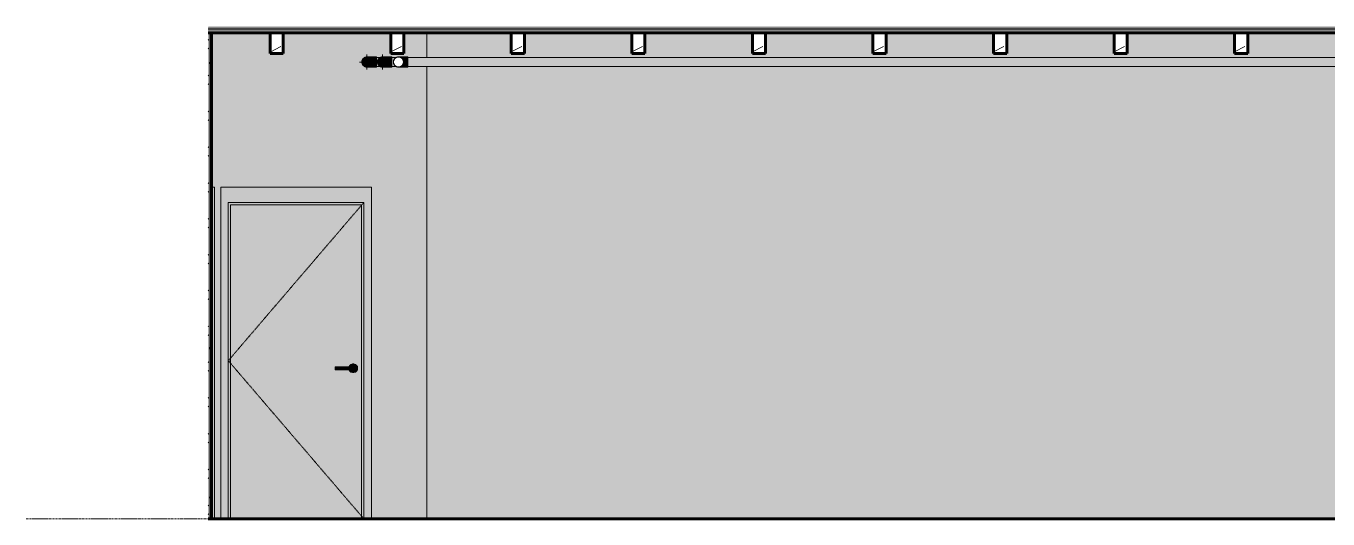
# Model space of a CAD drawing. Header units: inches. Extents: x 2872 to 9394, y -6 to 375.
# Drawn here: x 7889.8 to 8235.4, y 136 to 266.8 of the extents above; entities that cross this region are included whole.
import ezdxf

# ---------------------------------------------------------------- set-up
doc = ezdxf.new("R2010")
doc.units = ezdxf.units.IN
doc.header["$MEASUREMENT"] = 0
doc.linetypes.add('Dash 1_16_', pattern=[0.125, 0.0625, -0.0625])
doc.linetypes.add('Grid Line 1_2_', pattern=[0.875, 0.5, -0.125, 0.125, -0.125])
for name, color, linetype, lineweight in [('0-3', 10, 'Continuous', 9), ('0-4', 90, 'Continuous', 5), ('A-DOOR', 31, 'Continuous', 18), ('A-DOOR-10', 31, 'Dash 1_16_', 9), ('A-DOOR-9', 31, 'Continuous', 9), ('A-DOOR-FRAM', 31, 'Continuous', 9), ('A-DOOR-FRAM-3', 31, 'Continuous', 18), ('A-FLOR-1', 8, 'Continuous', 5), ('A-FLOR-2', 7, 'Continuous', 60), ('A-FLOR-LEVL-1', 51, 'Grid Line 1_2_', 9), ('A-FLOR-MCUT-1', 250, 'Continuous', 18), ('A-FLOR-PATT-2', 253, 'Continuous', 9), ('A-FLOR-PATT-3', 10, 'Continuous', 9), ('A-WALL', 113, 'Continuous', 18), ('A-WALL-PATT-1', 111, 'Continuous', 9), ('I-WALL', 2, 'Continuous', 18), ('I-WALL-1', 2, 'Continuous', 5), ('I-WALL-4', 2, 'Continuous', 60), ('P-PIPE', 3, 'Continuous', 9), ('P-PIPE-1', 3, 'Continuous', 5), ('P-PIPE-CNTR', 3, 'Continuous', 9), ('S-BEAM', 12, 'Continuous', 9), ('S-BEAM-3', 7, 'Continuous', 60)]:
    doc.layers.add(name, color=color, linetype=linetype, lineweight=lineweight)
pattern_1 = [(216.87, (10975.55, 7.997), (23.9897714, 15.993643), [3.998, -35.986]), (206.565, (10980.348, 5.598), (-7.99708, -7.99662), [8.941, -8.941]), (198.435, (10980.348, 1.599), (-15.993845, -7.997098), [5.058, -20.23])]

# ---------------------------------------------------------------- blocks, each defined once
blk = doc.blocks.new('CTR - 1st Phase - Shell_rvt-7-INTERIOR ELEVATION - CORRIDOR NORTH _202_E_ - 2ND FLOOR - NORTH WALL')
at = {"layer": 'A-FLOR-1'}
blk.add_hatch(color=256, dxfattribs=at).paths.add_polyline_path([(11725.41, 265.75), (11747.21, 265.75), (11747.21, 266.25), (10351.58, 266.25), (10351.58, 265.75), (11714.5, 265.75)], flags=0)
at = {"layer": 'A-FLOR-PATT-2'}
h = blk.add_hatch(dxfattribs=at)
h.set_pattern_fill('FP_38', color=256, style=0, pattern_type=2)
h.set_pattern_definition([(0, (10972.352, 0), (7.68, 1.92), [0.634, -5.126, 0.634, -5.126, -30.72]), (0, (10972.352, 0), (7.68, 1.92), [-11.52, 0.634, -10.886, 0.634, -5.126, -13.44]), (0, (10972.352, 0), (7.68, 1.92), [-28.8, 0.634, -3.206, 0.634, -8.966]), (120, (10975.232, 0.96), (-5.502769, 5.691075), [0.634, -5.126, 0.634, -5.126, -30.72]), (120, (10975.232, 0.96), (-5.502769, 5.691075), [-11.52, 0.634, -10.886, 0.634, -5.126, -13.44]), (120, (10975.232, 0.96), (-5.502769, 5.691075), [-28.8, 0.634, -3.206, 0.634, -8.966]), (240, (10976.192, 4.8), (-2.177231, -7.611075), [0.634, -5.126, 0.634, -5.126, -30.72]), (240, (10976.192, 4.8), (-2.177231, -7.611075), [-11.52, 0.634, -10.886, 0.634, -5.126, -13.44]), (240, (10976.192, 4.8), (-2.177231, -7.611075), [-28.8, 0.634, -3.206, 0.634, -8.966])])
h.paths.add_polyline_path([(11725.41, 266.25), (11747.21, 266.25), (11747.21, 266.79), (10351.58, 266.79), (10351.58, 266.25), (11714.5, 266.25)], flags=0)
at = {"layer": 'A-FLOR-PATT-3'}
h = blk.add_hatch(dxfattribs=at)
h.set_pattern_fill('FP_37', color=256, style=0, pattern_type=2)
h.set_pattern_definition([(0, (10972.352, 0), (0, 2.399), []), (315, (10972.352, 0), (2.3985062, 0), [3.393, -3.393]), (45, (10972.352, 0), (2.3985062, 0), [3.393, -3.393])])
h.paths.add_polyline_path([(11365.59, 265), (11747.21, 265), (11747.21, 265.75), (10351.58, 265.75), (10351.58, 265), (11362.61, 265)], flags=0)
at = {"layer": 'A-FLOR-2'}
for p, q in [((10351.58, 265), (11747.21, 265)), ((11548.19, 136), (10351.58, 136))]:
    blk.add_line(p, q, dxfattribs=at)
at = {"layer": 'A-FLOR-MCUT-1'}
for p, q in [((11747.21, 266.25), (10351.58, 266.25)), ((11747.21, 265.75), (10351.58, 265.75))]:
    blk.add_line(p, q, dxfattribs=at)
blk = doc.blocks.new('LVL-Laminated Veneer Lumber - 4X6 S_ PINE - NO_ 1-V90-INTERIOR ELEVATION - CORRIDOR NORTH _202_E_ - 2ND FLOOR - NORTH WALL')
at = {"layer": 'S-BEAM'}
h = blk.add_hatch(dxfattribs=at)
h.set_pattern_fill('FP_43', color=256, style=0, pattern_type=2)
h.set_pattern_definition(pattern_1)
h.paths.add_polyline_path([(10624, 259.5), (10627.5, 259.5), (10627.5, 265), (10624, 265)], flags=0)
at = {"layer": 'S-BEAM-3'}
for p, q in [((10627.5, 265), (10624, 265)), ((10624, 265), (10624, 259.5)), ((10627.5, 259.5), (10627.5, 265)), ((10624, 259.5), (10627.5, 259.5))]:
    blk.add_line(p, q, dxfattribs=at)
blk = doc.blocks.new('LVL-Laminated Veneer Lumber - 4X6 S_ PINE - NO_ 1-V91-INTERIOR ELEVATION - CORRIDOR NORTH _202_E_ - 2ND FLOOR - NORTH WALL')
at = {"layer": 'S-BEAM'}
h = blk.add_hatch(dxfattribs=at)
h.set_pattern_fill('FP_43', color=256, style=0, pattern_type=2)
h.set_pattern_definition(pattern_1)
h.paths.add_polyline_path([(10595.5, 259.5), (10595.5, 265), (10592, 265), (10592, 259.5)], flags=0)
at = {"layer": 'S-BEAM-3'}
for p, q in [((10595.5, 265), (10592, 265)), ((10592, 265), (10592, 259.5)), ((10595.5, 259.5), (10595.5, 265)), ((10592, 259.5), (10595.5, 259.5))]:
    blk.add_line(p, q, dxfattribs=at)
blk = doc.blocks.new('LVL-Laminated Veneer Lumber - 4X6 S_ PINE - NO_ 1-V92-INTERIOR ELEVATION - CORRIDOR NORTH _202_E_ - 2ND FLOOR - NORTH WALL')
at = {"layer": 'S-BEAM'}
h = blk.add_hatch(dxfattribs=at)
h.set_pattern_fill('FP_43', color=256, style=0, pattern_type=2)
h.set_pattern_definition(pattern_1)
h.paths.add_polyline_path([(10563.5, 259.5), (10563.5, 265), (10560, 265), (10560, 259.5)], flags=0)
at = {"layer": 'S-BEAM-3'}
for p, q in [((10563.5, 265), (10560, 265)), ((10560, 265), (10560, 259.5)), ((10563.5, 259.5), (10563.5, 265)), ((10560, 259.5), (10563.5, 259.5))]:
    blk.add_line(p, q, dxfattribs=at)
blk = doc.blocks.new('LVL-Laminated Veneer Lumber - 4X6 S_ PINE - NO_ 1-V93-INTERIOR ELEVATION - CORRIDOR NORTH _202_E_ - 2ND FLOOR - NORTH WALL')
at = {"layer": 'S-BEAM'}
h = blk.add_hatch(dxfattribs=at)
h.set_pattern_fill('FP_43', color=256, style=0, pattern_type=2)
h.set_pattern_definition(pattern_1)
h.paths.add_polyline_path([(10531.5, 259.5), (10531.5, 265), (10528, 265), (10528, 259.5)], flags=0)
at = {"layer": 'S-BEAM-3'}
for p, q in [((10531.5, 265), (10528, 265)), ((10528, 265), (10528, 259.5)), ((10531.5, 259.5), (10531.5, 265)), ((10528, 259.5), (10531.5, 259.5))]:
    blk.add_line(p, q, dxfattribs=at)
blk = doc.blocks.new('LVL-Laminated Veneer Lumber - 4X6 S_ PINE - NO_ 1-V94-INTERIOR ELEVATION - CORRIDOR NORTH _202_E_ - 2ND FLOOR - NORTH WALL')
at = {"layer": 'S-BEAM'}
h = blk.add_hatch(dxfattribs=at)
h.set_pattern_fill('FP_43', color=256, style=0, pattern_type=2)
h.set_pattern_definition(pattern_1)
h.paths.add_polyline_path([(10499.5, 259.5), (10499.5, 265), (10496, 265), (10496, 259.5)], flags=0)
at = {"layer": 'S-BEAM-3'}
for p, q in [((10499.5, 265), (10496, 265)), ((10496, 265), (10496, 259.5)), ((10499.5, 259.5), (10499.5, 265)), ((10496, 259.5), (10499.5, 259.5))]:
    blk.add_line(p, q, dxfattribs=at)
blk = doc.blocks.new('LVL-Laminated Veneer Lumber - 4X6 S_ PINE - NO_ 1-V95-INTERIOR ELEVATION - CORRIDOR NORTH _202_E_ - 2ND FLOOR - NORTH WALL')
at = {"layer": 'S-BEAM'}
h = blk.add_hatch(dxfattribs=at)
h.set_pattern_fill('FP_43', color=256, style=0, pattern_type=2)
h.set_pattern_definition(pattern_1)
h.paths.add_polyline_path([(10467.5, 259.5), (10467.5, 265), (10464, 265), (10464, 259.5)], flags=0)
at = {"layer": 'S-BEAM-3'}
for p, q in [((10467.5, 265), (10464, 265)), ((10464, 265), (10464, 259.5)), ((10467.5, 259.5), (10467.5, 265)), ((10464, 259.5), (10467.5, 259.5))]:
    blk.add_line(p, q, dxfattribs=at)
blk = doc.blocks.new('LVL-Laminated Veneer Lumber - 4X6 S_ PINE - NO_ 1-2391460-INTERIOR ELEVATION - CORRIDOR NORTH _202_E_ - 2ND FLOOR - NORTH WALL')
at = {"layer": 'S-BEAM'}
h = blk.add_hatch(dxfattribs=at)
h.set_pattern_fill('FP_43', color=256, style=0, pattern_type=2)
h.set_pattern_definition(pattern_1)
h.paths.add_polyline_path([(10435.5, 259.5), (10435.5, 265), (10432, 265), (10432, 259.5)], flags=0)
at = {"layer": 'S-BEAM-3'}
for p, q in [((10435.5, 265), (10432, 265)), ((10432, 265), (10432, 259.5)), ((10435.5, 259.5), (10435.5, 265)), ((10432, 259.5), (10435.5, 259.5))]:
    blk.add_line(p, q, dxfattribs=at)
blk = doc.blocks.new('LVL-Laminated Veneer Lumber - 4X6 S_ PINE - NO_ 1-V96-INTERIOR ELEVATION - CORRIDOR NORTH _202_E_ - 2ND FLOOR - NORTH WALL')
at = {"layer": 'S-BEAM'}
h = blk.add_hatch(dxfattribs=at)
h.set_pattern_fill('FP_43', color=256, style=0, pattern_type=2)
h.set_pattern_definition(pattern_1)
h.paths.add_polyline_path([(10403.5, 259.5), (10403.5, 265), (10400, 265), (10400, 259.5)], flags=0)
at = {"layer": 'S-BEAM-3'}
for p, q in [((10403.5, 265), (10400, 265)), ((10400, 265), (10400, 259.5)), ((10403.5, 259.5), (10403.5, 265)), ((10400, 259.5), (10403.5, 259.5))]:
    blk.add_line(p, q, dxfattribs=at)
blk = doc.blocks.new('LVL-Laminated Veneer Lumber - 4X6 S_ PINE - NO_ 1-1619291-INTERIOR ELEVATION - CORRIDOR NORTH _202_E_ - 2ND FLOOR - NORTH WALL')
at = {"layer": 'S-BEAM'}
h = blk.add_hatch(dxfattribs=at)
h.set_pattern_fill('FP_43', color=256, style=0, pattern_type=2)
h.set_pattern_definition(pattern_1)
h.paths.add_polyline_path([(10371.5, 259.5), (10371.5, 265), (10368, 265), (10368, 259.5)], flags=0)
at = {"layer": 'S-BEAM-3'}
for p, q in [((10371.5, 265), (10368, 265)), ((10368, 265), (10368, 259.5)), ((10371.5, 259.5), (10371.5, 265)), ((10368, 259.5), (10371.5, 259.5))]:
    blk.add_line(p, q, dxfattribs=at)
blk = doc.blocks.new('CTR - 1st Phase - Structure_rvt-7-INTERIOR ELEVATION - CORRIDOR NORTH _202_E_ - 2ND FLOOR - NORTH WALL')
at = {"layer": '0-3'}
for name in ['LVL-Laminated Veneer Lumber - 4X6 S_ PINE - NO_ 1-1619291-INTERIOR ELEVATION - CORRIDOR NORTH _202_E_ - 2ND FLOOR - NORTH WALL', 'LVL-Laminated Veneer Lumber - 4X6 S_ PINE - NO_ 1-V96-INTERIOR ELEVATION - CORRIDOR NORTH _202_E_ - 2ND FLOOR - NORTH WALL', 'LVL-Laminated Veneer Lumber - 4X6 S_ PINE - NO_ 1-2391460-INTERIOR ELEVATION - CORRIDOR NORTH _202_E_ - 2ND FLOOR - NORTH WALL', 'LVL-Laminated Veneer Lumber - 4X6 S_ PINE - NO_ 1-V95-INTERIOR ELEVATION - CORRIDOR NORTH _202_E_ - 2ND FLOOR - NORTH WALL', 'LVL-Laminated Veneer Lumber - 4X6 S_ PINE - NO_ 1-V94-INTERIOR ELEVATION - CORRIDOR NORTH _202_E_ - 2ND FLOOR - NORTH WALL', 'LVL-Laminated Veneer Lumber - 4X6 S_ PINE - NO_ 1-V93-INTERIOR ELEVATION - CORRIDOR NORTH _202_E_ - 2ND FLOOR - NORTH WALL', 'LVL-Laminated Veneer Lumber - 4X6 S_ PINE - NO_ 1-V92-INTERIOR ELEVATION - CORRIDOR NORTH _202_E_ - 2ND FLOOR - NORTH WALL', 'LVL-Laminated Veneer Lumber - 4X6 S_ PINE - NO_ 1-V91-INTERIOR ELEVATION - CORRIDOR NORTH _202_E_ - 2ND FLOOR - NORTH WALL', 'LVL-Laminated Veneer Lumber - 4X6 S_ PINE - NO_ 1-V90-INTERIOR ELEVATION - CORRIDOR NORTH _202_E_ - 2ND FLOOR - NORTH WALL']:
    blk.add_blockref(name, (0, 0), dxfattribs=at)
blk = doc.blocks.new('Elbow - PVC - Sch 40 - Standard-2079255-INTERIOR ELEVATION - CORRIDOR NORTH _202_E_ - 2ND FLOOR - NORTH WALL')
at = {"layer": 'P-PIPE'}
h = blk.add_hatch(color=256, dxfattribs=at)
h.paths.add_polyline_path([(10393.69, 255.91), (10394.04, 255.95), (10394.38, 256.1), (10394.64, 256.3), (10394.86, 256.6), (10394.99, 256.9), (10395.03, 257.25), (10394.99, 257.6), (10394.84, 257.94), (10394.64, 258.2), (10394.28, 258.45), (10394, 258.55), (10393.69, 258.59), (10393.34, 258.55), (10393, 258.4), (10392.74, 258.2), (10392.53, 257.92), (10392.39, 257.6), (10392.35, 257.25), (10392.39, 256.9), (10392.54, 256.56), (10392.74, 256.3), (10393.1, 256.05), (10393.38, 255.95)], flags=0)
h.paths.add_polyline_path([(10393.69, 256.06), (10393.38, 256.1), (10393.05, 256.26), (10392.85, 256.41), (10392.66, 256.66), (10392.54, 256.94), (10392.5, 257.25), (10392.54, 257.56), (10392.69, 257.88), (10392.91, 258.13), (10393.1, 258.28), (10393.38, 258.4), (10393.69, 258.44), (10394, 258.4), (10394.28, 258.28), (10394.53, 258.09), (10394.72, 257.84), (10394.85, 257.5), (10394.88, 257.25), (10394.84, 256.94), (10394.72, 256.66), (10394.53, 256.41), (10394.24, 256.2), (10394, 256.1), (10393.83, 256.08)], flags=0)
for points in [[(10395.04, 257.25), (10395.07, 257.25), (10395.07, 258.59), (10393.83, 258.58), (10394.06, 258.54), (10394.38, 258.4), (10394.69, 258.14), (10394.87, 257.88), (10394.99, 257.6), (10395.03, 257.25)], [(10395.07, 255.91), (10395.07, 257.25), (10395.03, 257.25), (10394.99, 256.9), (10394.84, 256.56), (10394.64, 256.3), (10394.36, 256.09), (10394, 255.94), (10393.83, 255.91), (10394.85, 255.91), (10394.99, 255.91)], [(10395.07, 257.25), (10396.22, 257.25), (10396.22, 258.59), (10395.07, 258.59), (10395.07, 257.31)], [(10395.19, 255.91), (10396.22, 255.91), (10396.22, 257.25), (10395.07, 257.25), (10395.07, 255.91)]]:
    blk.add_hatch(color=256, dxfattribs=at).paths.add_polyline_path(points, flags=0)
for p, q in [((10396.22, 258.59), (10395.07, 258.59)), ((10395.07, 255.91), (10396.22, 255.91)), ((10396.22, 258.59), (10396.22, 257.25)), ((10396.22, 257.25), (10396.22, 255.91))]:
    blk.add_line(p, q, dxfattribs=at)
at = {"layer": 'P-PIPE', "flags": 128}
for points in [[(10392.35, 257.25), (10392.35, 257.3), (10392.35, 257.36), (10392.36, 257.41), (10392.36, 257.46), (10392.37, 257.52), (10392.38, 257.57), (10392.4, 257.62), (10392.41, 257.67), (10392.43, 257.72), (10392.45, 257.77), (10392.47, 257.82), (10392.5, 257.87), (10392.52, 257.92), (10392.55, 257.96), (10392.58, 258.01), (10392.61, 258.05), (10392.64, 258.1), (10392.68, 258.14), (10392.72, 258.18), (10392.75, 258.21), (10392.79, 258.25), (10392.83, 258.29), (10392.88, 258.32), (10392.92, 258.35), (10392.96, 258.38), (10393.01, 258.41), (10393.06, 258.44), (10393.1, 258.46), (10393.15, 258.48), (10393.2, 258.5), (10393.25, 258.52), (10393.3, 258.54), (10393.36, 258.55), (10393.41, 258.56), (10393.46, 258.57), (10393.51, 258.58), (10393.57, 258.59), (10393.62, 258.59), (10393.68, 258.59), (10393.69, 258.59)], [(10393.69, 255.91), (10393.64, 255.91), (10393.58, 255.91), (10393.53, 255.92), (10393.48, 255.92), (10393.42, 255.93), (10393.37, 255.94), (10393.32, 255.96), (10393.27, 255.97), (10393.22, 255.99), (10393.17, 256.01), (10393.12, 256.03), (10393.07, 256.06), (10393.02, 256.08), (10392.98, 256.11), (10392.93, 256.14), (10392.89, 256.17), (10392.84, 256.2), (10392.8, 256.24), (10392.76, 256.28), (10392.73, 256.31), (10392.69, 256.35), (10392.65, 256.39), (10392.62, 256.44), (10392.59, 256.48), (10392.56, 256.52), (10392.53, 256.57), (10392.5, 256.62), (10392.48, 256.66), (10392.46, 256.71), (10392.44, 256.76), (10392.42, 256.81), (10392.4, 256.86), (10392.39, 256.92), (10392.38, 256.97), (10392.37, 257.02), (10392.36, 257.07), (10392.35, 257.13), (10392.35, 257.18), (10392.35, 257.24), (10392.35, 257.25)], [(10393.69, 258.59), (10393.69, 258.59), (10393.69, 258.59), (10393.7, 258.59), (10393.71, 258.59), (10393.72, 258.59), (10393.73, 258.59), (10393.74, 258.59), (10393.76, 258.59), (10393.78, 258.59), (10393.8, 258.59), (10393.82, 258.59), (10393.85, 258.59), (10393.87, 258.59), (10393.9, 258.59), (10393.93, 258.59), (10393.96, 258.59), (10394, 258.59), (10394.03, 258.59), (10394.07, 258.59), (10394.11, 258.59), (10394.15, 258.59), (10394.19, 258.59), (10394.23, 258.59), (10394.28, 258.59), (10394.32, 258.59), (10394.37, 258.59), (10394.42, 258.59), (10394.47, 258.59), (10394.52, 258.59), (10394.57, 258.59), (10394.62, 258.59), (10394.67, 258.59), (10394.72, 258.59), (10394.78, 258.59), (10394.83, 258.59), (10394.89, 258.59), (10394.94, 258.59), (10395, 258.59), (10395.05, 258.59), (10395.07, 258.59)], [(10395.07, 255.91), (10395.01, 255.91), (10394.96, 255.91), (10394.9, 255.91), (10394.85, 255.91), (10394.79, 255.91), (10394.74, 255.91), (10394.69, 255.91), (10394.63, 255.91), (10394.58, 255.91), (10394.53, 255.91), (10394.48, 255.91), (10394.43, 255.91), (10394.38, 255.91), (10394.33, 255.91), (10394.29, 255.91), (10394.24, 255.91), (10394.2, 255.91), (10394.16, 255.91), (10394.12, 255.91), (10394.08, 255.91), (10394.04, 255.91), (10394.01, 255.91), (10393.97, 255.91), (10393.94, 255.91), (10393.91, 255.91), (10393.88, 255.91), (10393.85, 255.91), (10393.83, 255.91), (10393.8, 255.91), (10393.78, 255.91), (10393.76, 255.91), (10393.75, 255.91), (10393.73, 255.91), (10393.72, 255.91), (10393.71, 255.91), (10393.7, 255.91), (10393.7, 255.91), (10393.69, 255.91), (10393.69, 255.91), (10393.69, 255.91)]]:
    blk.add_lwpolyline(points, dxfattribs=at)
at = {"layer": 'P-PIPE'}
for start, end in [(0, 180), (180, 0)]:
    blk.add_arc((10393.69, 257.25), 1.34, start, end, dxfattribs=at)
blk = doc.blocks.new('HOLLOW METAL - UNIT DOOR-V65-INTERIOR ELEVATION - CORRIDOR NORTH _202_E_ - 2ND FLOOR - NORTH WALL')
at = {"layer": 'A-DOOR-FRAM-3'}
blk.add_hatch(color=256, dxfattribs=at).paths.add_polyline_path([(10352.46, 136), (10353.21, 136), (10353.21, 224), (10352.46, 224), (10352.46, 168.68)], flags=0)
at = {"layer": 'A-DOOR-FRAM'}
for q in [(10352.46, 224), (10353.21, 136)]:
    blk.add_line((10353.21, 224), q, dxfattribs=at)
blk = doc.blocks.new('HOLLOW METAL - UNIT DOOR-2191977-INTERIOR ELEVATION - CORRIDOR NORTH _202_E_ - 2ND FLOOR - NORTH WALL')
at = {"layer": 'A-DOOR'}
h = blk.add_hatch(color=256, dxfattribs=at)
h.paths.add_polyline_path([(10971.06, 136), (11005.81, 136), (11005.81, 219.38), (10971.06, 219.38), (10971.06, 168.68)], flags=0)
h.paths.add_polyline_path([(11003.58, 174.82), (11003.28, 174.86), (11002.99, 174.98), (11002.75, 175.16), (11002.56, 175.41), (11002.48, 175.61), (10998.76, 175.62), (10998.76, 176.39), (11002.48, 176.39), (11002.56, 176.59), (11002.78, 176.86), (11002.99, 177.02), (11003.28, 177.14), (11003.58, 177.18), (11003.89, 177.14), (11004.18, 177.02), (11004.42, 176.84), (11004.61, 176.59), (11004.73, 176.31), (11004.77, 176), (11004.73, 175.69), (11004.61, 175.41), (11004.42, 175.16), (11004.18, 174.98), (11003.89, 174.86)], flags=0)
for points in [[(11002.9, 176), (11002.9, 176.39), (10998.76, 176.38), (10998.76, 176), (11002.4, 176)], [(11003.58, 174.82), (11003.89, 174.86), (11004.18, 174.98), (11004.42, 175.16), (11004.61, 175.41), (11004.73, 175.69), (11004.77, 176), (11004.73, 176.31), (11004.61, 176.59), (11004.39, 176.86), (11004.18, 177.02), (11003.89, 177.14), (11003.58, 177.18), (11003.28, 177.14), (11002.99, 177.02), (11002.75, 176.84), (11002.56, 176.59), (11002.49, 176.39), (11003.5, 176.38), (11003.49, 176.39), (11003.64, 176.36), (11003.75, 176.29), (11003.79, 176.25), (11003.85, 176.13), (11003.87, 176.1), (11003.88, 175.99), (11003.84, 175.83), (11003.79, 175.75), (11003.73, 175.7), (11003.63, 175.64), (11003.55, 175.62), (11003.38, 175.61), (11003.31, 175.62), (11002.48, 175.61), (11002.56, 175.41), (11002.75, 175.16), (11003.06, 174.95), (11003.28, 174.86)], [(11003.24, 176), (11003.88, 176), (11003.85, 176.14), (11003.79, 176.25), (11003.7, 176.33), (11003.64, 176.36), (11003.57, 176.38), (11003.4, 176.38), (11003.3, 176.38), (11002.9, 176.38), (11002.9, 176), (11003.14, 176)], [(11002.4, 175.61), (11002.9, 175.62), (11002.9, 176), (10998.76, 176), (10998.76, 175.61), (11002.24, 175.61)]]:
    blk.add_hatch(color=256, dxfattribs=at).paths.add_polyline_path(points, flags=0)
h = blk.add_hatch(color=256, dxfattribs=at)
h.paths.add_polyline_path([(11003.76, 175.72), (11003.86, 175.88), (11003.87, 175.9), (11003.87, 176), (11003.83, 176), (11003.77, 175.75)], flags=0)
h.paths.add_polyline_path([(11002.9, 175.61), (11002.93, 175.62), (11003.59, 175.62), (11003.73, 175.7), (11003.76, 175.75), (11003.83, 176), (11002.9, 176), (11002.9, 175.62)], flags=0)
at = {"layer": 'A-DOOR-FRAM-3'}
for points in [[(10970.44, 136), (10970.44, 220), (11006.44, 220), (11006.44, 136), (11008.44, 136), (11008.44, 224), (10968.44, 224), (10968.44, 136)], [(10971.06, 136), (10971.06, 219.38), (11005.81, 219.38), (11005.81, 136), (11006.44, 136), (11006.44, 220), (10970.44, 220), (10970.44, 136)]]:
    blk.add_hatch(color=256, dxfattribs=at).paths.add_polyline_path(points, flags=0)
at = {"layer": 'A-DOOR-10'}
for p, q in [((11006.44, 220), (10970.44, 178)), ((10970.44, 178), (11006.44, 136))]:
    blk.add_line(p, q, dxfattribs=at)
at = {"layer": 'A-DOOR-9'}
for p, q in [((11002.9, 176.39), (10998.76, 176.39)), ((10998.76, 176), (10998.76, 176.39)), ((10998.76, 175.61), (10998.76, 176)), ((10998.76, 175.61), (11002.9, 175.61))]:
    blk.add_line(p, q, dxfattribs=at)
at = {"layer": 'A-DOOR-9', "flags": 128}
for points in [[(11003.49, 176.39), (11003.49, 176.39), (11003.48, 176.39), (11003.48, 176.39), (11003.48, 176.39), (11003.47, 176.39), (11003.47, 176.39), (11003.46, 176.39), (11003.46, 176.39), (11003.45, 176.39), (11003.44, 176.39), (11003.43, 176.39), (11003.42, 176.39), (11003.41, 176.39), (11003.4, 176.39), (11003.38, 176.39), (11003.37, 176.39), (11003.35, 176.39), (11003.34, 176.39), (11003.32, 176.39), (11003.31, 176.39), (11003.29, 176.39), (11003.27, 176.39), (11003.25, 176.39), (11003.23, 176.39), (11003.21, 176.39), (11003.19, 176.39), (11003.17, 176.39), (11003.15, 176.39), (11003.13, 176.39), (11003.11, 176.39), (11003.09, 176.39), (11003.07, 176.39), (11003.04, 176.39), (11003.02, 176.39), (11003, 176.39), (11002.97, 176.39), (11002.95, 176.39), (11002.93, 176.39), (11002.9, 176.39), (11002.9, 176.39)], [(11002.9, 175.61), (11002.92, 175.61), (11002.94, 175.61), (11002.97, 175.61), (11002.99, 175.61), (11003.01, 175.61), (11003.04, 175.61), (11003.06, 175.61), (11003.08, 175.61), (11003.1, 175.61), (11003.13, 175.61), (11003.15, 175.61), (11003.17, 175.61), (11003.19, 175.61), (11003.21, 175.61), (11003.23, 175.61), (11003.25, 175.61), (11003.27, 175.61), (11003.29, 175.61), (11003.3, 175.61), (11003.32, 175.61), (11003.34, 175.61), (11003.35, 175.61), (11003.37, 175.61), (11003.38, 175.61), (11003.39, 175.61), (11003.41, 175.61), (11003.42, 175.61), (11003.43, 175.61), (11003.44, 175.61), (11003.45, 175.61), (11003.45, 175.61), (11003.46, 175.61), (11003.47, 175.61), (11003.47, 175.61), (11003.48, 175.61), (11003.48, 175.61), (11003.48, 175.61), (11003.49, 175.61), (11003.49, 175.61)]]:
    blk.add_lwpolyline(points, dxfattribs=at)
at = {"layer": 'A-DOOR-9'}
for start, end in [(0, 160.3657), (199.5633, 0)]:
    blk.add_arc((11003.58, 176), 1.18, start, end, dxfattribs=at)
at = {"layer": 'A-DOOR-FRAM'}
for p, q in [((10968.44, 136), (10968.44, 224)), ((11008.44, 224), (10968.44, 224)), ((11008.44, 136), (11008.44, 224)), ((10970.44, 136), (10970.44, 220)), ((10970.44, 220), (11006.44, 220)), ((10971.06, 136), (10971.06, 219.38)), ((10971.06, 219.38), (11005.81, 219.38)), ((11005.81, 219.38), (11005.81, 136)), ((11006.44, 220), (11006.44, 136))]:
    blk.add_line(p, q, dxfattribs=at)

msp = doc.modelspace()

# ---------------------------------------------------------------- hatches: boundary and pattern name
at = {"layer": 'A-WALL-PATT-1'}
h = msp.add_hatch(dxfattribs=at)
h.set_pattern_fill('FP_39', color=256, style=0, pattern_type=2)
h.set_pattern_definition([(45, (8558.9714, 0), (-4.75176, 4.75176), []), (45, (8558.9714, 7.2), (-4.75176, 4.75176), [])])
h.paths.add_polyline_path([(7938.45876, 136), (7938.45876, 265), (7938.19618, 265), (7938.19618, 136)], flags=0)
h = msp.add_hatch(dxfattribs=at)
h.set_pattern_fill('FP_40', color=256, style=0, pattern_type=2)
h.set_pattern_definition([(0, (8558.9714, 0), (15.36, 3.84), [0.634, -10.886, 0.634, -10.886, -61.44]), (0, (8558.9714, 0), (15.36, 3.84), [-23.04, 0.634, -22.406, 0.634, -10.886, -26.88]), (0, (8558.9714, 0), (15.36, 3.84), [-57.6, 0.634, -7.046, 0.634, -18.566]), (120, (8564.7314, 1.92), (-11.005538, 11.38215), [0.634, -10.886, 0.634, -10.886, -61.44]), (120, (8564.7314, 1.92), (-11.005538, 11.38215), [-23.04, 0.634, -22.406, 0.634, -10.886, -26.88]), (120, (8564.7314, 1.92), (-11.005538, 11.38215), [-57.6, 0.634, -7.046, 0.634, -18.566]), (240, (8566.6514, 9.6), (-4.354462, -15.22215), [0.634, -10.886, 0.634, -10.886, -61.44]), (240, (8566.6514, 9.6), (-4.354462, -15.22215), [-23.04, 0.634, -22.406, 0.634, -10.886, -26.88]), (240, (8566.6514, 9.6), (-4.354462, -15.22215), [-57.6, 0.634, -7.046, 0.634, -18.566])])
h.paths.add_polyline_path([(7939.08376, 136), (7939.08376, 265), (7938.45876, 265), (7938.45876, 136)], flags=0)
at = {"layer": 'I-WALL-1'}
h = msp.add_hatch(color=256, dxfattribs=at)
h.paths.add_polyline_path([(7988.76005, 255.90619), (7989.10684, 255.97758), (7989.00753, 255.94833), (7988.78785, 255.91093)], flags=0)
h.paths.add_polyline_path([(7984.51741, 255.90619), (7984.8642, 255.97758), (7984.74476, 255.9449), (7984.53566, 255.9093)], flags=0)
h.paths.add_polyline_path([(7980.3894, 255.90619), (7980.73619, 255.97758), (7980.61675, 255.9449), (7980.44688, 255.91598)], flags=0)
h.paths.add_polyline_path([(7941.52126, 136), (7941.52126, 224), (7981.52126, 224), (7981.52126, 136), (7996.18376, 136), (7996.18376, 256.0625), (7991.2113, 256.0625), (7991.2113, 255.906), (7988.62444, 255.91332), (7988.3322, 255.9518), (7988.03876, 256.0625), (7986.96866, 256.0625), (7986.96866, 255.906), (7984.43741, 255.906), (7984.08956, 255.9518), (7983.79612, 256.0625), (7982.84065, 256.0625), (7982.84065, 255.906), (7980.3094, 255.906), (7979.96155, 255.9518), (7979.6374, 256.08606), (7979.35905, 256.29965), (7979.14546, 256.578), (7979.01119, 256.90215), (7978.9654, 257.25), (7979.01119, 257.59785), (7979.16236, 257.94403), (7979.35905, 258.20035), (7979.69428, 258.4375), (7980.00205, 258.55354), (7980.44688, 258.59368), (7982.84065, 258.594), (7982.84065, 258.4375), (7983.82229, 258.4375), (7984.13006, 258.55354), (7984.53566, 258.59375), (7986.96866, 258.594), (7986.96866, 258.4375), (7988.06493, 258.4375), (7988.3322, 258.5482), (7988.76052, 258.59378), (7991.2113, 258.594), (7991.2113, 258.4375), (7996.18376, 258.4375), (7996.18376, 265), (7990.12126, 265), (7990.12126, 259.5), (7986.62126, 259.5), (7986.62126, 265), (7958.12126, 265), (7958.12126, 259.5), (7954.62126, 259.5), (7954.62126, 265), (7939.08376, 265), (7939.08376, 224), (7939.83376, 224), (7939.83376, 136)], flags=0)
h = msp.add_hatch(color=256, dxfattribs=at)
h.paths.add_polyline_path([(7996.18376, 136), (8005.18376, 136), (8005.18376, 256.0625), (7996.18376, 256.0625), (7996.18376, 201.38526)], flags=0)
h.paths.add_polyline_path([(7998.16492, 258.4375), (8005.18376, 258.4375), (8005.18376, 265), (7996.18376, 265), (7996.18376, 258.4375), (7997.30876, 258.4375)], flags=0)
h = msp.add_hatch(color=256, dxfattribs=at)
h.paths.add_polyline_path([(8005.18376, 136), (8230.89626, 136), (8230.89626, 256.0625), (8005.18376, 256.0625), (8005.18376, 201.38526)], flags=0)
h.paths.add_polyline_path([(8164.44186, 258.4375), (8230.89626, 258.4375), (8230.89626, 265), (8214.12126, 265), (8214.12126, 259.5), (8210.62126, 259.5), (8210.62126, 265), (8182.12126, 265), (8182.12126, 259.5), (8178.62126, 259.5), (8178.62126, 265), (8150.12126, 265), (8150.12126, 259.5), (8146.62126, 259.5), (8146.62126, 265), (8118.12126, 265), (8118.12126, 259.5), (8114.62126, 259.5), (8114.62126, 265), (8086.12126, 265), (8086.12126, 259.5), (8082.62126, 259.5), (8082.62126, 265), (8054.12126, 265), (8054.12126, 259.5), (8050.62126, 259.5), (8050.62126, 265), (8022.12126, 265), (8022.12126, 259.5), (8018.62126, 259.5), (8018.62126, 265), (8005.18376, 265), (8005.18376, 258.4375), (8163.07894, 258.4375)], flags=0)
h = msp.add_hatch(color=256, dxfattribs=at)
h.paths.add_polyline_path([(8230.89626, 136), (8239.89626, 136), (8239.89626, 256.0625), (8230.89626, 256.0625), (8230.89626, 201.38526)], flags=0)
h.paths.add_polyline_path([(8233.95108, 258.4375), (8239.89626, 258.4375), (8239.89626, 265), (8230.89626, 265), (8230.89626, 258.4375), (8232.58815, 258.4375)], flags=0)
at = {"layer": 'P-PIPE'}
for points in [[(7980.3094, 256.0625), (7980.67373, 256.12657), (7980.90315, 256.22159), (7981.14909, 256.41031), (7981.3378, 256.65625), (7981.4592, 256.96362), (7981.48787, 257.31856), (7981.45644, 257.55735), (7981.3378, 257.84375), (7981.14909, 258.08969), (7980.84616, 258.30201), (7980.61675, 258.39704), (7980.3094, 258.4375), (7980.00205, 258.39704), (7979.71565, 258.27841), (7979.46971, 258.08969), (7979.26422, 257.80324), (7979.16236, 257.55735), (7979.1219, 257.25), (7979.17914, 256.90215), (7979.28099, 256.65625), (7979.46971, 256.41031), (7979.71565, 256.22159), (7980.00205, 256.10296), (7980.13043, 256.08606)], [(7984.43741, 256.0625), (7984.80174, 256.12657), (7985.03116, 256.22159), (7985.2771, 256.41031), (7985.46582, 256.65625), (7985.58721, 256.96362), (7985.61588, 257.31856), (7985.58445, 257.55735), (7985.46582, 257.84375), (7985.2771, 258.08969), (7984.97417, 258.30201), (7984.74476, 258.39704), (7984.43704, 258.43745), (7984.12978, 258.39692), (7983.84352, 258.27826), (7983.59761, 258.08955), (7983.39223, 257.80324), (7983.29037, 257.55735), (7983.24992, 257.2499), (7983.30715, 256.90215), (7983.40909, 256.65614), (7983.59786, 256.4102), (7983.84388, 256.2215), (7984.13036, 256.10292), (7984.25844, 256.08606)]]:
    msp.add_hatch(color=256, dxfattribs=at).paths.add_polyline_path(points, flags=0)
at = {"layer": 'P-PIPE-1'}
h = msp.add_hatch(color=256, dxfattribs=at)
h.paths.add_polyline_path([(7983.09341, 257.25), (7983.09341, 257.25006), (7983.13921, 257.59785), (7983.29037, 257.94403), (7983.48706, 258.20035), (7983.76541, 258.4375), (7982.84065, 258.4375), (7982.84065, 257.25)], flags=0)
h.paths.add_polyline_path([(9297.20804, 257.25), (9297.20804, 258.4375), (9295.51365, 258.42456), (9295.56133, 258.39704), (9295.81765, 258.20035), (9296.06365, 257.84375), (9296.17087, 257.55711), (9296.2113, 257.25), (9297.03306, 257.25)], flags=0)
h = msp.add_hatch(color=256, dxfattribs=at)
h.paths.add_polyline_path([(7982.84065, 256.0625), (7983.82229, 256.0625), (7983.74338, 256.10296), (7983.48706, 256.29965), (7983.24106, 256.65625), (7983.13387, 256.94265), (7983.09341, 257.25), (7982.84065, 257.25), (7982.84065, 256.08606)], flags=0)
h.paths.add_polyline_path([(7985.05253, 256.0625), (7985.05615, 256.0625), (7985.10596, 256.08463)], flags=0)
h.paths.add_polyline_path([(9297.20804, 256.0625), (9297.20804, 257.25), (9296.2113, 257.25), (9296.1655, 256.90215), (9296.01434, 256.55597), (9295.81765, 256.29965), (9295.5393, 256.0625), (9296.01434, 256.06254)], flags=0)
h = msp.add_hatch(color=256, dxfattribs=at)
h.paths.add_polyline_path([(7987.26151, 257.25), (7987.33605, 257.25009), (7987.38185, 257.59785), (7987.51611, 257.922), (7987.7297, 258.20035), (7988.00805, 258.43747), (7986.96866, 258.4375), (7986.96866, 257.25)], flags=0)
h.paths.add_polyline_path([(9292.33605, 257.77191), (9292.33605, 258.4375), (9291.72506, 258.4375), (9291.80397, 258.39704), (9292.06029, 258.20035), (9292.30629, 257.84375)], flags=0)
h = msp.add_hatch(color=256, dxfattribs=at)
h.paths.add_polyline_path([(7986.96866, 256.0625), (7988.06493, 256.0625), (7987.98602, 256.10296), (7987.7297, 256.29965), (7987.4837, 256.65625), (7987.37651, 256.94265), (7987.33605, 257.25), (7986.96866, 257.25), (7986.96866, 256.08606)], flags=0)
h.paths.add_polyline_path([(7989.29517, 256.0625), (7989.29879, 256.0625), (7989.3486, 256.08463)], flags=0)
h.paths.add_polyline_path([(9291.72506, 256.0625), (9292.33605, 256.0625), (9292.33605, 256.72809), (9292.26895, 256.57157), (9292.06029, 256.29965), (9291.7251, 256.06252)], flags=0)
for points in [[(8630.56248, 257.25), (9288.57869, 257.25), (9288.57869, 258.4375), (7991.2113, 258.4375), (7991.2113, 257.25), (8629.19951, 257.25)], [(7991.2113, 256.0625), (9288.57869, 256.0625), (9288.57869, 257.25), (7991.2113, 257.25), (7991.2113, 256.08606)]]:
    msp.add_hatch(color=256, dxfattribs=at).paths.add_polyline_path(points, flags=0)

# ---------------------------------------------------------------- linework, layer by layer
at = {"layer": 'A-FLOR-LEVL-1'}
msp.add_line((7889.83376, 136), (9382.18376, 136), dxfattribs=at)
at = {"layer": 'A-WALL'}
msp.add_line((7938.45876, 265), (7938.45876, 136), dxfattribs=at)
at = {"layer": 'I-WALL'}
for p, q in [((7996.18376, 258.43734), (7996.18376, 265)), ((7996.18376, 136), (7996.18376, 256.0625))]:
    msp.add_line(p, q, dxfattribs=at)
at = {"layer": 'I-WALL-4'}
for p, q in [((7939.08376, 265), (7938.19618, 265)), ((7939.08376, 136), (7939.08376, 265)), ((7938.19618, 136), (7939.08376, 136))]:
    msp.add_line(p, q, dxfattribs=at)
at = {"layer": 'P-PIPE'}
for p, q in [((7983.82229, 258.4375), (7982.84065, 258.4375)), ((7982.84065, 256.0625), (7983.82229, 256.0625)), ((7988.06493, 258.4375), (7986.96866, 258.4375)), ((7986.96866, 256.0625), (7988.06493, 256.0625)), ((9288.57869, 258.4375), (7991.2113, 258.4375)), ((7991.2113, 256.0625), (9288.57869, 256.0625))]:
    msp.add_line(p, q, dxfattribs=at)
for centre, start, end in [((7980.3094, 257.25), 0, 180), ((7980.3094, 257.25), 180, 0), ((7984.43741, 257.25), 0, 180), ((7984.43741, 257.25), 180, 0)]:
    msp.add_arc(centre, 1.1875, start, end, dxfattribs=at)
at = {"layer": 'P-PIPE-CNTR'}
for p, q in [((7980.3094, 255.25), (7980.3094, 259.25)), ((7984.43741, 255.25), (7984.43741, 259.25)), ((7978.3094, 257.25), (7982.3094, 257.25)), ((7982.43741, 257.25), (7986.43741, 257.25))]:
    msp.add_line(p, q, dxfattribs=at)

# ---------------------------------------------------------------- block references
at = {"layer": '0-4'}
for name in ['CTR - 1st Phase - Shell_rvt-7-INTERIOR ELEVATION - CORRIDOR NORTH _202_E_ - 2ND FLOOR - NORTH WALL', 'CTR - 1st Phase - Structure_rvt-7-INTERIOR ELEVATION - CORRIDOR NORTH _202_E_ - 2ND FLOOR - NORTH WALL']:
    msp.add_blockref(name, (-2413.38064, 0), dxfattribs=at)
at = {"layer": 'A-DOOR'}
for name, p in [('HOLLOW METAL - UNIT DOOR-V65-INTERIOR ELEVATION - CORRIDOR NORTH _202_E_ - 2ND FLOOR - NORTH WALL', (-2413.38064, 0)), ('HOLLOW METAL - UNIT DOOR-2191977-INTERIOR ELEVATION - CORRIDOR NORTH _202_E_ - 2ND FLOOR - NORTH WALL', (-3026.91814, 0))]:
    msp.add_blockref(name, p, dxfattribs=at)
at = {"layer": 'P-PIPE'}
for p in [(-2413.38064, 0), (-2409.25263, 0), (-2405.00999, 0)]:
    msp.add_blockref('Elbow - PVC - Sch 40 - Standard-2079255-INTERIOR ELEVATION - CORRIDOR NORTH _202_E_ - 2ND FLOOR - NORTH WALL', p, dxfattribs=at)

doc.saveas('drawing.dxf')
